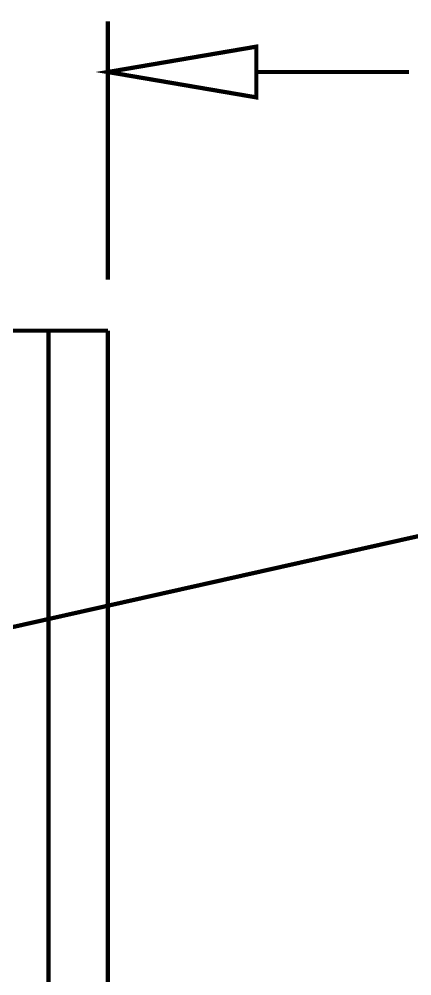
# Model space of a CAD drawing. Extents: x 0 to 210, y 0 to 297.
# Drawn here: x 102.68 to 106.61, y 244.82 to 254.39 of the extents above; entities that cross this region are included whole.
import ezdxf

# ---------------------------------------------------------------- set-up
doc = ezdxf.new("R2010")
doc.units = 0
doc.header["$MEASUREMENT"] = 0
for name, color, linetype in [('C00-00-00-BLACK', 7, 'Continuous'), ('C00-7E-FF', 150, 'Continuous'), ('CFF-00-00', 1, 'Continuous')]:
    doc.layers.add(name, color=color, linetype=linetype)

msp = doc.modelspace()

# ---------------------------------------------------------------- linework, layer by layer
at = {"layer": 'C00-00-00-BLACK', "const_width": 0.0423}
for points in [[(95.1699, 251.272), (103.568, 251.272)], [(102.975, 251.272), (102.975, 242.076)], [(103.568, 251.272), (103.568, 230.926)]]:
    msp.add_lwpolyline(points, dxfattribs=at)
at = {"layer": 'C00-7E-FF', "const_width": 0.0423}
for points in [[(103.568, 251.783), (103.568, 254.368)], [(105.053, 253.86), (106.579, 253.86)]]:
    msp.add_lwpolyline(points, dxfattribs=at)
msp.add_lwpolyline([(105.053, 254.114), (105.053, 253.606), (103.568, 253.86), (105.053, 254.114)], close=True, dxfattribs=at)
at = {"layer": 'C00-7E-FF'}
msp.add_lwpolyline([(105.053, 254.114), (105.053, 253.606), (103.568, 253.86), (105.053, 254.114)], close=True, dxfattribs=at)
at = {"layer": 'CFF-00-00', "const_width": 0.0423}
msp.add_lwpolyline([(108.106, 249.537), (101.489, 248.053)], dxfattribs=at)

doc.saveas('drawing.dxf')
